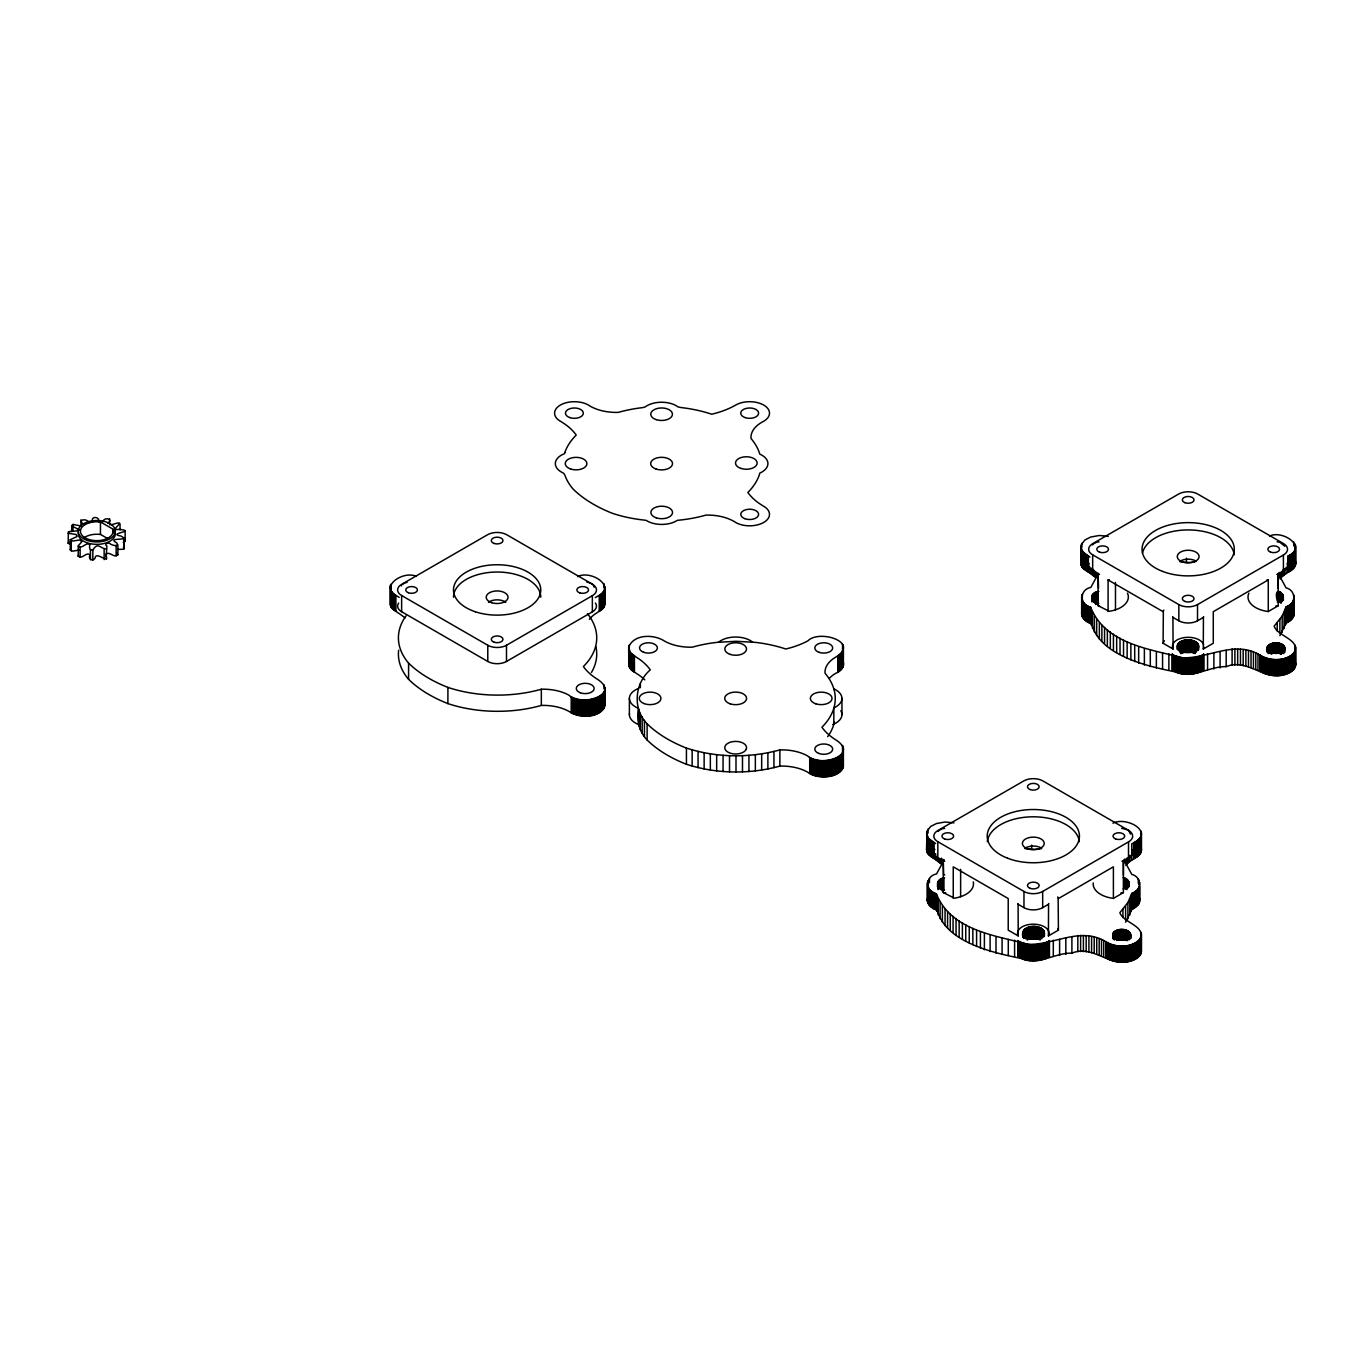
<?xml version="1.0" encoding="UTF-8"?>
<svg xmlns="http://www.w3.org/2000/svg" width="1364" height="1364" viewBox="0 0 1364 1364"><rect width="100%" height="100%" fill="white"/><g stroke="black" fill="none" stroke-linecap="round" stroke-linejoin="round"><path stroke-width="1.5" d="M973.265 881.911A25.694 14.833 0 0 1 954.442 898.177L943.257 892.567L943.257 861.042L937.818 857.905A13.674 7.894 0 0 1 934.851 849.312M953.248 898.347L953.248 866.822L1008.218 898.552L1008.218 930.129L1018.226 935.909L1018.09 904.076A15.771 9.105 0 0 1 1017.851 903.497M960.631 896.694L960.631 869.38M1057.663 896.949A25.694 14.833 0 0 1 1058.14 897.87L1058.43 930.129L1048.422 935.909L1048.558 904.076A15.771 9.105 0 0 0 1048.797 903.497M1127.465 593.135A25.694 14.833 0 0 1 1109.29 611.311L1098.105 605.701L1098.105 574.176L1092.666 571.039A13.674 7.894 0 0 1 1089.137 563.417M1108.097 611.481L1108.097 579.939L1109.29 579.785M1093.229 882.934A25.694 14.833 0 0 0 1112.223 898.228L1113.399 898.399L1113.399 866.822L1058.43 898.552M1115.479 609.827L1115.479 582.513M1113.399 898.399L1123.39 892.619L1123.39 861.042L1128.54 858.075A14.083 8.133 0 0 0 1131.591 849.209M1172.699 616.613A15.771 9.105 0 0 0 1172.938 617.193L1173.074 649.025L1163.083 643.262L1163.356 611.004A25.694 14.833 0 0 1 1163.85 610.066M1248.895 593.187A25.694 14.833 0 0 0 1267.071 611.362L1268.264 611.515L1268.264 579.939L1213.278 611.686L1213.278 643.262L1203.287 649.025L1203.423 617.193A15.771 9.105 0 0 0 1203.662 616.613M1268.264 611.515L1278.256 605.752L1278.256 574.176L1283.405 571.209A14.083 8.133 0 0 0 1287.036 563.349M89.257 522.617C86.409 517.757 76.878 519.769 83.716 524.475M589.436 619.307A36.879 21.295 0 0 1 597.193 612.658L603.536 607.832L604.866 601.95M398.629 650.253A99.163 57.254 0 0 0 408.586 679.323A131.046 75.651 0 0 0 447.904 703.602A99.163 57.254 0 0 0 541.337 705.427A36.879 21.295 0 0 1 569.282 711.565C579.529 718.811 603.468 718.709 604.866 703.159M628.668 647.184L630.134 652.316L636.101 657.039A71.866 41.483 0 0 1 650.27 669.86C634.584 683.313 632.367 708.803 647.116 723.807A131.046 75.651 0 0 0 686.433 748.086C716.492 757.804 749.433 758.248 779.867 749.91A36.879 21.295 0 0 1 807.812 756.048C818.519 767.727 860.036 755.673 836.081 740.038A71.866 41.483 0 0 1 821.929 727.217A99.163 57.254 0 0 0 833.336 709.757L834.393 706.058A99.163 57.254 0 0 0 834.427 691.122L833.37 687.422A99.163 57.254 0 0 0 825.067 673.27A36.879 21.295 0 0 1 835.723 657.141C860.377 641.984 819.048 629.247 807.982 640.807A71.866 41.483 0 0 1 785.749 648.991A99.163 57.254 0 0 0 755.537 642.393L736.185 641.285L716.85 642.376A99.163 57.254 0 0 0 692.315 647.167A36.879 21.295 0 0 1 664.387 641.012C653.97 634.175 633.783 633.834 628.668 647.184L628.787 665.632L631.276 669.86L636.101 673.219A71.866 41.483 0 0 1 644.848 679.852M941.501 858.109L941.501 864.196L927.605 853.318L926.565 849.636L926.94 831.205L930.657 826.482L936.471 823.532L945.099 822.015L953.982 822.867M926.565 849.636L926.94 847.402M944.246 859.814L936.539 873.932C925.082 876.012 924.86 891.579 936.369 893.778C951.066 930.521 995.106 935.499 1028.354 944.314C1053.52 945.116 1078.975 927.281 1103.698 940.478C1113.996 947.622 1129.938 948.747 1139.469 939.711C1147.38 926.173 1123.663 923.343 1119.861 912.721L1127.909 902.508L1131.779 893.386C1142.026 890.931 1142.026 876.864 1131.779 874.392L1123.902 859.917M1095.786 571.601L1095.786 577.671L1081.891 566.793L1080.851 563.11L1081.226 544.696L1084.943 539.956L1090.757 537.007L1099.384 535.489L1108.267 536.342M1080.851 563.11L1081.021 561.627M1098.532 573.289L1090.825 587.424C1079.367 589.487 1079.146 605.07 1090.654 607.253C1105.351 643.996 1149.392 648.974 1182.622 657.789C1207.805 658.59 1233.261 640.756 1257.983 653.953C1268.281 661.097 1284.223 662.222 1293.754 653.186C1301.665 639.665 1277.949 636.817 1274.147 626.195L1282.194 615.982L1286.064 606.878C1296.312 604.405 1296.312 590.339 1286.064 587.867L1278.187 573.392M1130.603 934.647C1128.659 941.825 1114.183 941.774 1112.785 934.306C1115.752 926.241 1133.74 928.253 1130.603 938.705M1125.897 865.509C1129.75 858.672 1144.498 856.882 1140.85 846.669M936.369 893.778C930.742 938.926 988.303 951.748 1021.09 958.432C1038.192 966.155 1054.696 952.669 1071.899 953.146C1090.365 945.508 1105.3 962.319 1122.981 962.268C1130.637 962.319 1144.072 957.75 1140.85 947.878M1280.182 572.914L1280.182 578.984C1284.036 572.147 1298.784 570.357 1295.118 560.144M1090.654 607.253C1085.028 652.401 1142.589 665.223 1175.376 671.906C1192.477 679.63 1208.981 666.144 1226.185 666.638C1244.65 658.983 1259.586 675.794 1277.267 675.743C1284.922 675.794 1298.358 671.224 1295.118 661.352M81.073 525.993L72.974 524.424L71.712 525.617L72.463 526.402L77.901 529.027L76.93 530.92L69.752 531.448L68.2 533.256L76.179 534.5L77.083 536.546L70.246 539.684L70.246 549.811L72.786 551.175L79.01 550.084M70.229 544.1L68.2 543.366L68.916 541.798M416.293 576.409C403.727 570.186 378.152 586.503 397.572 596.358A71.866 41.483 0 0 1 399.192 597.381M595.301 597.654A36.879 21.295 0 0 1 597.193 596.46C617.653 586.469 590.39 569.589 577.62 576.682M405.995 615.897A99.163 57.254 0 0 0 408.586 663.126A131.046 75.651 0 0 0 447.904 687.405A99.163 57.254 0 0 0 541.337 689.229A36.879 21.295 0 0 1 569.282 695.384C579.99 707.046 621.507 694.992 597.551 679.357A71.866 41.483 0 0 1 583.4 666.536A99.163 57.254 0 0 0 587.475 613.715M829.159 678.539A36.879 21.295 0 0 1 835.723 673.322C840.923 671.48 846.226 665.052 842.065 659.75M638.608 688.428A20.733 11.969 0 0 0 637.5 707.882L638.42 708.274C636.374 719.8 638.932 731.496 647.116 740.004A131.046 75.651 0 0 0 686.433 764.283C716.492 774.002 749.433 774.445 779.867 766.108A36.879 21.295 0 0 1 807.812 772.246C817.684 780.617 847.692 778.179 842.065 760.959M1130.534 834.12L1128.403 830.045L1121.685 828.289M1125.607 922.2L1131.779 909.583L1138.787 903.94L1139.707 898.518M1279.892 635.675L1286.064 623.058C1290.617 621.251 1295.612 616.596 1293.771 611.225M105.693 554.637C110.109 565.872 95.702 550.033 95.054 558.268C92.496 562.394 87.432 558.132 90.143 554.841C85.779 551.499 82.761 559.683 78.225 556.222L78.294 545.736L81.908 541.661L79.606 539.956L72.786 541.048L70.246 539.684M78.225 556.222L78.43 555.336M834.393 722.255L833.336 725.955A99.163 57.254 0 0 1 827.675 736.696M1023.102 931.527C1023.171 941.177 1041.039 941.501 1044.432 933.556C1043.341 922.541 1019.13 924.349 1022.915 937.204M1177.388 645.002C1177.456 654.652 1195.324 654.993 1198.717 647.03C1197.848 636.494 1174.796 637.534 1177.268 649.452M1267.207 647.116C1267.275 655.095 1282.007 655.351 1284.82 648.804C1283.848 639.546 1263.541 641.302 1267.037 652.18M390.769 600.484L391.144 607.133L397.572 612.538A71.866 41.483 0 0 1 405.023 617.994M928.031 896.983C925.286 902.883 931.22 908.271 936.369 909.976M944.587 877.973C935.499 877.939 935.499 889.84 944.587 889.805M1082.317 610.458C1079.572 616.358 1085.505 621.745 1090.654 623.45M1098.872 591.464C1089.785 591.413 1089.785 603.331 1098.872 603.28M1163.083 643.262L1163.356 642.58A25.694 14.833 0 0 1 1164.43 640.739M1131.762 860.019L1131.762 843.839C1156.502 832.961 1127.176 815.996 1112.922 823.174M106.46 559.223C105.915 554.79 106.818 550.408 106.869 546.112C103.8 544.168 107.603 542.804 109.495 543.196C111.234 545.498 119.384 547.135 116.895 543.008C105.233 536.615 132.12 541.593 120.782 536.001C106.648 533.409 137.508 531.312 119.094 529.334C107.023 531.397 131.285 517.962 111.149 524.952M102.743 521.935C104.073 516.462 113.792 518.866 107.909 523.282M629.674 660.449L628.668 664.882M1048.422 935.909L1048.558 935.653A15.771 9.105 0 0 0 1033.332 924.178A15.771 9.105 0 0 0 1018.09 935.653L1018.226 935.909M1203.287 649.025L1203.423 648.77A15.771 9.105 0 0 0 1203.918 647.013M1287.94 572.317L1287.94 556.12C1307.94 546.708 1282.399 529.658 1269.594 536.086M1277.386 602.377C1292.953 599.563 1271.674 579.939 1277.386 601.285M117.935 549.385L123.732 549.249L124.448 537.791M1092.428 544.952L1093.263 544.066M938.142 831.477L938.978 830.574M70.246 549.811L71.15 549.078M718.589 642.205L719.22 641.711A20.733 11.969 0 0 1 752.11 641.711L752.621 642.12M78.225 546.112C82.675 549.539 85.625 541.576 89.871 544.628C89.359 546.094 88.882 550.988 92.837 549.914C98.123 541.747 99.657 548.328 106.46 549.095M1093.962 543.52L1096.213 542.463M939.677 830.045L941.927 828.988M105.744 554.296C109.819 550.749 113.655 558.524 117.867 554.841L117.867 544.73M401.63 595.522L487.783 645.257A13.231 7.638 0 0 0 506.487 645.257L592.351 595.693A14.083 8.133 0 0 0 592.351 584.184L506.743 534.756A13.572 7.843 0 0 0 487.528 534.756L401.63 584.355A13.674 7.894 0 0 0 401.63 595.522L401.63 611.72L487.783 661.455A13.231 7.638 0 0 0 506.487 661.455L592.351 611.873A14.083 8.133 0 0 0 595.403 603.024M1092.666 554.841L1178.837 604.593A13.231 7.638 0 0 0 1197.524 604.593L1283.405 555.012A14.083 8.133 0 0 0 1283.405 543.52L1197.78 494.075A13.572 7.843 0 0 0 1178.581 494.075L1092.666 543.673A13.674 7.894 0 0 0 1092.666 554.841L1092.666 571.039M1173.074 617.466L1178.837 620.773A13.231 7.638 0 0 0 1197.524 620.773L1203.287 617.466M937.818 841.707L1023.972 891.459A13.231 7.638 0 0 0 1042.676 891.459L1128.54 841.878A14.083 8.133 0 0 0 1128.54 830.386L1042.931 780.958A13.572 7.843 0 0 0 1023.733 780.958L937.818 830.557A13.674 7.894 0 0 0 937.818 841.707L937.818 857.905M1018.226 904.332L1023.972 907.657A13.231 7.638 0 0 0 1042.676 907.657L1048.422 904.332M125.13 531.261L125.13 541.389L123.272 542.258M1123.118 888.902C1130.637 888.288 1130.637 878.297 1123.118 877.7M1097.253 542.156L1098.941 541.866M942.984 828.681L944.655 828.391M1098.549 588.191L1098.105 573.545M1278.256 574.176L1277.812 574.261A15.771 9.105 0 0 1 1276.806 574.397M1278.256 605.752L1277.812 605.838A15.771 9.105 0 0 1 1275.783 606.059M1123.39 861.042L1122.947 861.127A15.771 9.105 0 0 1 1121.941 861.264M1123.39 892.619L1122.947 892.704A15.771 9.105 0 0 1 1120.935 892.926M100.459 521.935L97.867 521.781A16.368 9.446 0 0 0 80.442 531.005A16.368 9.446 0 0 0 97.151 540.656A16.368 9.446 0 0 0 113.127 530.596L112.871 529.096L100.459 521.935L100.459 534.398L107.551 538.49M100.459 534.398L97.867 534.262A16.368 9.446 0 0 0 83.818 537.928M1277.13 541.815L1279.381 542.156M1267.071 579.785L1268.264 579.939M1277.812 588.225L1278.256 573.579M1098.105 574.176L1098.549 574.261A15.771 9.105 0 0 0 1099.554 574.397M1098.105 605.701L1098.549 605.787A15.771 9.105 0 0 0 1099.554 605.923M943.257 861.042L943.7 861.127A15.771 9.105 0 0 0 944.706 861.264M943.257 892.567L943.7 892.653A15.771 9.105 0 0 0 945.729 892.891M1279.909 542.309L1284.82 546.248M638.608 724.54L637.5 724.079A20.733 11.969 0 0 1 629.435 713.798M1080.851 546.93L1082.897 551.994L1089.938 557.058M926.565 833.438L928.611 838.502L935.653 843.566M1108.097 579.939L1163.083 611.686M123.391 547.254L124.448 547.919M98.634 521.781C100.135 516.155 90.092 515.967 92.718 521.679M116.605 552.795L117.867 554.841M1173.074 649.025L1172.938 648.77A15.771 9.105 0 0 1 1184.6 637.551A15.771 9.105 0 0 1 1203.662 644.643M1058.43 930.129L1058.14 929.447A25.694 14.833 0 0 0 1057.663 928.526M124.687 540.008L125.13 541.389M1295.766 546.18L1295.766 563.861M1295.766 647.371L1295.766 665.069M1295.425 544.696L1295.425 565.344M1295.425 645.888L1295.425 666.553M1295.118 543.963L1295.118 566.077M1295.118 645.155L1295.118 667.286M1294.743 550.596L1294.743 566.793M1294.743 651.804L1294.743 668.002M1294.283 551.312L1294.283 567.492M1294.283 652.504L1294.283 668.701M1293.993 595.812L1293.993 615.13M1293.754 541.866L1293.754 545.907M1293.754 551.994L1293.754 568.174M1293.771 595.028L1293.771 615.897M1293.754 653.186L1293.754 669.383M1293.464 600.467L1293.464 616.664M1293.14 552.642L1293.14 568.839M1293.14 653.85L1293.14 670.048M1293.072 601.217L1293.072 617.415M1292.595 601.95L1292.595 618.148M1292.458 553.29L1292.458 569.47M1292.458 654.481L1292.458 670.679M1292.032 602.666L1292.032 618.864M1291.708 553.886L1291.708 570.084M1291.708 655.095L1291.708 671.293M1291.401 603.365L1291.401 619.546M1290.873 554.466L1290.873 570.663M1290.873 655.675L1290.873 671.872M1290.668 604.03L1290.685 620.211M1289.986 555.012L1289.986 571.209M1289.884 604.661L1289.884 620.859M1289.986 656.22L1289.986 672.418M1289.048 555.523L1289.048 571.721M1289.031 605.258L1289.031 621.455M1289.048 656.732L1289.048 672.929M1288.042 556.001L1288.042 572.198M1288.093 605.838L1288.093 622.035M1288.042 657.209L1288.042 673.407M1287.104 606.366L1287.104 622.564M1286.985 657.653L1286.985 673.833M1286.047 567.424L1286.047 573.511M1286.064 606.878L1286.064 623.058M1285.877 658.045L1285.877 674.242M1285.553 608.753L1285.553 624.934M1284.717 647.116L1284.888 652.18M1284.735 658.403L1284.735 674.583M1284.411 646.468L1284.581 650.85M1284.325 568.703L1284.325 574.773M1284.087 612.402L1284.087 628.582M1284.206 646.161L1284.206 652.231M1283.967 645.854L1283.967 651.924M1283.695 645.547L1283.695 653.646M1283.558 658.71L1283.558 674.89M1283.405 555.012L1283.405 571.209M1283.217 595.557L1283.405 600.416M1283.388 645.257L1283.388 653.356M1283.064 595.164L1283.064 599.205M1283.047 644.984L1283.047 653.083M1282.757 570.033L1282.757 576.12M1282.859 594.772L1282.859 598.813M1282.671 644.729L1282.671 652.827M1282.603 594.38L1282.603 600.45M1282.348 658.965L1282.348 675.163M1282.313 594.005L1282.313 600.092M1282.194 615.982L1282.194 632.18M1282.279 644.49L1282.279 652.572M1281.972 593.647L1281.972 601.746M1281.853 644.251L1281.853 652.35M1281.597 593.306L1281.597 601.405M1281.376 571.448L1281.376 577.518M1281.393 644.047L1281.393 654.157M1281.188 592.965L1281.188 603.093M1280.932 643.842L1280.932 653.97M1281.103 659.187L1281.103 675.385M1280.745 592.658L1280.745 602.769M1280.438 643.672L1280.438 653.782M1280.25 592.351L1280.25 602.479M1279.892 619.478L1279.892 633.646M1279.909 643.501L1279.909 653.629M1279.841 659.358L1279.841 675.555M1279.739 592.078L1279.739 602.206M1279.381 643.365L1279.381 653.492M1279.193 572.386L1279.193 576.443M1279.193 591.823L1279.193 601.933M1278.835 643.245L1278.835 653.373M1278.614 591.584L1278.614 601.694M1278.562 659.477L1278.562 675.674M1278.273 643.143L1278.273 653.271M1278.017 591.362L1278.017 601.49M1277.71 643.075L1277.71 653.186M1277.267 659.545L1277.267 675.743M1277.216 622.888L1277.216 630.986M1277.13 643.024L1277.13 653.134M1276.551 642.99L1276.551 653.1M1275.971 642.973L1275.971 653.1M1275.971 659.579L1275.971 675.777M1275.391 642.99L1275.391 653.1M1274.811 643.024L1274.811 653.134M1274.675 659.545L1274.675 675.743M1274.232 643.075L1274.232 653.186M1273.652 643.143L1273.652 653.271M1273.379 659.477L1273.379 675.674M1273.106 643.245L1273.106 653.373M1272.561 643.365L1272.561 653.492M1272.015 643.501L1272.015 653.629M1272.101 659.358L1272.101 675.555M1271.504 643.672L1271.504 653.782M1271.009 643.842L1271.009 653.97M1270.839 659.187L1270.839 675.385M1270.532 644.047L1270.532 652.128M1270.089 644.251L1270.089 652.35M1269.662 644.49L1269.662 652.572M1269.594 658.965L1269.594 675.163M1269.253 644.729L1269.253 652.827M1268.895 644.984L1268.895 653.083M1268.554 645.257L1268.554 653.356M1268.247 645.547L1268.247 653.646M1268.384 658.71L1268.384 674.89M1267.957 645.854L1267.957 651.924M1267.719 646.161L1267.719 652.231M1267.514 646.468L1267.344 650.85M1267.19 658.403L1267.19 674.583M1266.048 658.045L1266.048 674.242M1264.957 657.653L1264.957 673.833M1263.899 657.209L1263.899 673.407M1262.894 656.732L1262.894 672.929M1261.939 656.22L1261.939 672.418M1261.052 655.675L1261.052 671.872M1260.234 655.095L1260.234 671.293M1260.029 655.044L1260.029 671.241M1257.983 653.953L1257.983 670.133M1255.784 652.947L1255.784 669.144M1253.448 652.043L1253.448 668.241M1251.027 651.259L1251.027 667.439M1248.486 650.56L1248.486 666.757M1245.878 649.98L1245.878 666.178M1243.184 649.52L1243.184 665.717M1240.456 649.196L1240.456 665.376M1237.677 648.974L1237.677 665.155M1234.897 648.872L1234.897 665.069M1232.101 648.889L1232.101 665.086M1226.185 650.44L1226.185 666.638M1220.098 651.753L1220.098 667.951M1213.892 652.845L1213.892 669.025M1207.566 653.68L1207.566 669.877M1203.679 654.055L1203.679 670.253M1203.594 654.123L1203.594 670.304M1202.656 654.686L1202.656 670.883M1201.667 655.232L1201.667 671.412M1200.627 655.726L1200.627 671.906M1199.519 656.169L1199.519 672.367M1198.598 645.002L1198.717 649.452M1198.24 644.217L1198.24 650.287M1198.359 656.596L1198.359 672.776M1197.984 643.825L1197.984 649.912M1197.694 643.467L1197.694 649.537M1197.524 604.593L1197.524 620.773M1197.37 643.092L1197.37 649.179M1197.166 656.954L1197.166 673.151M1196.995 642.751L1196.995 650.85M1196.586 642.427L1196.586 650.509M1196.126 642.103L1196.126 652.231M1195.938 657.278L1195.938 673.475M1195.648 641.813L1195.648 651.924M1195.137 641.523L1195.137 653.663M1194.574 641.268L1194.574 653.407M1194.659 657.567L1194.659 673.748M1194.012 641.029L1194.012 653.168M1193.398 640.807L1193.398 652.964M1193.364 657.789L1193.364 673.987M1192.784 640.62L1192.784 652.759M1192.136 640.449L1192.136 652.589M1192.051 657.959L1192.051 674.157M1191.471 640.313L1191.471 652.452M1190.789 640.193L1190.789 652.333M1190.704 658.096L1190.704 674.293M1190.107 640.091L1190.107 652.248M1189.408 640.023L1189.408 652.18M1189.357 658.164L1189.357 674.362M1188.709 639.989L1188.709 652.128M1187.993 639.972L1187.993 652.128M1187.993 658.198L1187.993 674.396M1187.294 639.989L1187.294 652.128M1186.578 640.023L1186.578 652.18M1186.646 658.164L1186.646 674.362M1186.492 558.234L1186.492 562.445M1185.879 640.091L1185.879 652.248M1185.197 640.193L1185.197 652.333M1185.282 658.096L1185.282 674.293M1184.515 640.313L1184.515 652.452M1183.85 640.449L1183.85 652.589M1183.952 657.959L1183.952 674.157M1183.219 640.62L1183.219 652.759M1182.622 657.789L1182.622 673.987M1182.588 640.807L1182.588 652.964M1181.991 641.029L1181.991 653.168M1181.412 641.268L1181.412 653.407M1181.326 657.567L1181.326 673.748M1180.866 641.523L1180.866 653.663M1180.354 641.813L1180.354 651.924M1180.065 657.278L1180.065 673.475M1179.86 642.103L1179.86 652.231M1179.417 642.427L1179.417 650.509M1179.007 642.751L1179.007 650.85M1178.837 604.593L1178.837 620.773M1178.632 643.092L1178.632 649.179M1178.82 656.954L1178.82 673.151M1178.291 643.467L1178.291 649.537M1178.002 643.825L1178.002 649.912M1177.746 644.217L1177.541 648.65M1177.626 656.596L1177.626 672.776M1176.467 656.169L1176.467 672.367M1175.376 655.726L1175.376 671.906M1174.319 655.232L1174.319 671.412M1173.33 654.686L1173.33 670.883M1172.409 654.123L1172.409 670.304M1172.222 653.987L1172.222 670.167M1168.88 653.663L1168.88 669.86M1162.571 652.81L1162.571 669.008M1156.365 651.719L1156.365 667.917M1150.295 650.389L1150.295 666.587M1144.379 648.838L1144.379 665.035M1141.48 832.688L1141.48 850.386M1141.48 933.897L1141.48 951.595M1141.139 831.205L1141.139 851.869M1141.139 932.413L1141.139 953.078M1140.85 836.405L1140.85 852.602M1140.85 937.614L1140.85 953.811M1140.457 837.121L1140.457 853.318M1140.457 938.33L1140.457 954.527M1140.014 837.82L1140.014 854.017M1140.014 939.029L1140.014 955.226M1139.707 882.338L1139.707 901.655M1139.469 838.502L1139.469 854.699M1139.486 886.225L1139.486 902.422M1139.469 939.711L1139.469 955.908M1139.179 886.992L1139.179 903.19M1138.855 839.167L1138.855 855.364M1138.855 940.376L1138.855 956.573M1138.667 647.082L1138.667 663.262M1138.787 880.036L1138.787 884.094M1138.787 887.742L1138.787 903.94M1138.309 879.303L1138.309 883.361M1138.309 888.476L1138.309 904.673M1138.173 839.798L1138.173 855.995M1138.173 941.007L1138.173 957.204M1137.746 889.192L1137.746 905.389M1137.423 840.412L1137.423 856.609M1137.423 941.62L1137.423 957.818M1137.116 889.874L1137.116 906.071M1136.587 840.991L1136.587 857.189M1136.587 942.2L1136.587 958.398M1136.4 890.539L1136.4 906.736M1135.701 841.537L1135.701 857.734M1135.598 891.186L1135.598 907.367M1135.701 942.746L1135.701 958.943M1134.712 645.462L1134.712 661.659M1134.763 842.048L1134.763 858.246M1134.746 891.783L1134.746 907.981M1134.763 943.257L1134.763 959.455M1133.757 842.526L1133.757 858.723M1133.808 892.363L1133.808 908.543M1133.757 943.735L1133.757 959.932M1133.672 842.645L1133.672 858.843M1132.819 892.891L1132.819 909.089M1132.7 944.161L1132.7 960.358M1131.779 893.386L1131.779 909.583M1131.609 944.57L1131.609 960.75M1131.268 895.261L1131.268 911.459M1130.875 643.774L1130.875 659.954M1130.432 933.641L1130.586 938.364M1130.449 944.911L1130.449 961.109M1130.04 855.228L1130.04 861.298M1130.142 932.993L1130.313 937.358M1129.801 898.91L1129.801 915.108M1129.938 932.669L1129.938 938.756M1129.682 932.362L1129.682 938.449M1129.409 932.072L1129.409 938.142M1129.273 945.235L1129.273 961.415M1128.932 882.082L1129.051 886.532M1129.102 931.783L1129.102 939.881M1128.778 881.673L1128.778 885.73M1128.761 931.51L1128.761 939.608M1128.54 841.878L1128.471 862.628M1128.574 881.28L1128.574 887.367M1128.403 931.254L1128.403 939.353M1128.318 880.905L1128.318 886.975M1128.062 945.491L1128.062 961.688M1128.028 880.53L1128.028 886.6M1127.909 902.508L1127.909 918.688M1127.994 930.998L1127.994 939.097M1127.687 880.172L1127.687 888.271M1127.568 930.777L1127.568 938.875M1127.312 879.831L1127.312 887.93M1127.141 641.984L1127.141 658.181M1127.09 857.973L1127.09 864.043M1126.903 879.49L1126.903 889.618M1127.124 930.555L1127.124 940.683M1126.647 930.367L1126.647 940.478M1126.817 945.712L1126.817 961.893M1126.459 879.183L1126.459 889.294M1126.153 930.18L1126.153 940.308M1125.897 859.422L1125.897 863.48M1125.982 878.876L1125.982 889.004M1125.607 906.003L1125.607 920.171M1125.624 930.026L1125.624 940.154M1125.556 945.883L1125.556 962.063M1125.453 878.604L1125.453 888.714M1125.095 929.89L1125.095 940.001M1124.908 858.911L1124.908 862.969M1124.908 878.348L1124.908 888.458M1124.55 929.771L1124.55 939.881M1124.328 878.109L1124.328 888.22M1124.277 946.002L1124.277 962.2M1123.987 929.668L1123.987 939.796M1123.527 640.125L1123.527 656.323M1123.731 877.887L1123.731 888.015M1123.39 860.445L1123.39 875.176M1123.425 929.6L1123.425 939.711M1122.93 909.413L1122.93 917.512M1122.981 946.07L1122.981 962.268M1122.845 929.532L1122.845 939.66M1122.265 929.515L1122.265 939.626M1121.685 929.498L1121.685 939.608M1121.685 946.105L1121.685 962.285M1121.106 929.515L1121.106 939.626M1120.526 929.532L1120.526 939.66M1120.39 946.07L1120.39 962.268M1120.032 638.199L1120.032 654.396M1119.946 929.6L1119.946 939.711M1119.384 929.668L1119.384 939.796M1119.094 946.002L1119.094 962.2M1118.821 929.771L1118.821 939.881M1118.275 929.89L1118.275 940.001M1117.815 945.883L1117.815 962.063M1117.73 930.026L1117.73 940.154M1117.218 930.18L1117.218 940.308M1116.724 930.367L1116.724 940.478M1116.673 636.204L1116.673 652.384M1116.553 945.712L1116.553 961.893M1116.246 930.555L1116.246 938.654M1115.803 930.777L1115.803 938.875M1115.377 930.998L1115.377 939.097M1115.309 945.491L1115.309 961.688M1114.968 931.254L1114.968 939.353M1114.61 931.51L1114.61 939.608M1114.269 931.783L1114.269 939.881M1113.962 932.072L1113.962 938.142M1114.098 945.235L1114.098 961.415M1113.689 932.362L1113.689 938.449M1113.433 634.124L1113.433 650.321M1113.433 932.669L1113.433 938.756M1113.229 932.993L1113.058 937.358M1112.939 933.641L1112.768 938.705M1112.922 944.911L1112.922 961.109M1111.762 944.57L1111.762 960.75M1110.671 944.161L1110.671 960.358M1110.33 631.975L1110.33 648.173M1109.614 943.735L1109.614 959.932M1108.608 943.257L1108.608 959.455M1107.653 942.746L1107.653 958.943M1107.363 629.776L1107.363 645.973M1106.767 942.2L1106.767 958.398M1105.948 941.62L1105.948 957.818M1105.744 941.569L1105.744 957.75M1104.55 627.508L1104.55 643.706M1103.698 940.478L1103.698 956.658M1101.873 625.172L1101.873 641.37M1101.498 939.472L1101.498 955.67M1099.35 622.802L1099.35 638.983M1099.179 938.568L1099.179 954.766M1098.208 591.601L1098.208 603.741M1097.56 591.771L1097.56 603.911M1097.082 572.761L1097.082 576.819M1096.946 591.959L1096.946 604.116M1096.673 619.375L1096.673 635.573M1096.741 937.767L1096.741 953.965M1096.332 592.181L1096.332 604.32M1095.769 592.419L1095.769 604.559M1095.224 592.675L1095.224 602.803M1094.695 592.948L1094.695 603.076M1094.422 570.442L1094.422 576.512M1094.388 615.88L1094.388 632.061M1094.218 593.255L1094.218 601.354M1094.201 937.085L1094.201 953.283M1093.775 593.562L1093.775 601.66M1093.348 593.903L1093.348 602.001M1092.99 569.334L1092.99 575.403M1092.973 594.244L1092.973 600.313M1092.649 594.602L1092.649 600.689M1092.359 594.977L1092.359 601.047M1092.513 612.283L1092.513 628.48M1092.104 595.369L1092.104 601.439M1091.899 595.761L1091.899 601.831M1091.507 568.242L1091.507 574.312M1091.592 936.505L1091.592 952.703M1091.047 608.634L1091.047 624.831M1089.938 567.168L1089.938 573.238M1089.717 606.878L1089.717 623.058M1088.915 936.045L1088.915 952.243M1088.677 606.366L1088.677 622.564M1088.336 556.018L1088.336 572.215M1087.602 555.523L1087.602 571.721M1087.688 605.838L1087.688 622.035M1086.648 555.012L1086.648 571.209M1086.75 605.258L1086.75 621.455M1086.17 935.704L1086.17 951.901M1085.761 554.466L1085.761 570.663M1085.897 604.661L1085.897 620.859M1084.943 553.886L1084.943 570.084M1085.113 604.03L1085.113 620.211M1084.397 603.365L1084.397 619.546M1084.192 553.29L1084.192 569.47M1083.749 602.666L1083.749 618.864M1083.493 552.642L1083.493 568.839M1083.187 601.95L1083.187 618.148M1083.408 935.482L1083.408 951.68M1082.897 551.994L1082.897 568.174M1082.709 601.217L1082.709 617.415M1082.351 551.312L1082.351 567.492M1082.317 594.278L1082.317 616.664M1082.01 595.028L1082.01 615.897M1081.891 543.247L1081.891 547.288M1081.891 550.596L1081.891 566.793M1081.788 595.812L1081.788 615.13M1081.516 549.88L1081.516 566.077M1081.652 596.597L1081.652 614.346M1081.226 549.163L1081.226 565.344M1080.885 546.18L1081.021 564.611M1080.612 935.397L1080.612 951.578M1077.816 935.414L1077.816 951.612M1071.899 936.966L1071.899 953.146M1065.83 938.279L1065.83 954.476M1059.606 939.353L1059.606 955.55M1053.298 940.205L1053.298 956.403M1049.393 940.58L1049.393 956.761M1049.308 940.631L1049.308 956.829M1048.37 941.211L1048.37 957.409M1047.381 941.74L1047.381 957.937M1046.341 942.234L1046.341 958.432M1045.233 942.694L1045.233 958.892M1044.33 931.527L1044.432 935.977M1043.954 930.742L1043.954 936.812M1044.091 943.104L1044.091 959.301M1043.699 930.35L1043.699 936.42M1043.409 929.975L1043.409 936.062M1043.085 929.617L1043.085 935.687M1042.88 943.479L1042.88 959.676M1042.676 891.459L1042.676 907.657M1042.71 929.276L1042.71 937.375M1042.301 928.935L1042.301 937.034M1041.84 928.628L1041.84 938.739M1041.653 943.803L1041.653 960M1041.363 928.321L1041.363 938.449M1040.851 928.049L1040.851 938.176M1040.306 927.793L1040.306 939.932M1040.374 944.076L1040.374 960.273M1039.726 927.554L1039.726 939.694M1039.129 927.332L1039.129 939.472M1039.078 944.314L1039.078 960.495M1038.498 927.145L1038.498 939.284M1037.851 926.974L1037.851 939.114M1037.765 944.485L1037.765 960.682M1037.186 926.838L1037.186 938.978M1036.521 926.719L1036.521 938.858M1036.418 944.621L1036.418 960.802M1035.822 926.616L1035.822 938.756M1035.123 926.548L1035.123 938.705M1035.071 944.689L1035.071 960.887M1034.424 926.514L1034.424 938.654M1033.707 926.497L1033.707 938.637M1033.707 944.723L1033.707 960.904M1033.008 926.514L1033.008 938.654M1032.309 926.548L1032.309 938.705M1032.36 944.689L1032.36 960.887M1031.644 845.117L1031.644 849.312M1031.61 926.616L1031.61 938.756M1030.911 926.719L1030.911 938.858M1031.014 944.621L1031.014 960.802M1030.229 926.838L1030.229 938.978M1029.581 926.974L1029.581 939.114M1029.667 944.485L1029.667 960.682M1028.933 927.145L1028.933 939.284M1028.303 927.332L1028.303 939.472M1028.354 944.314L1028.354 960.495M1027.706 927.554L1027.706 939.694M1027.126 927.793L1027.126 939.932M1027.041 944.076L1027.041 960.273M1026.581 928.049L1026.581 938.176M1026.069 928.321L1026.069 938.449M1025.779 943.803L1025.779 960M1025.575 928.628L1025.575 938.739M1025.131 928.935L1025.131 937.034M1024.722 929.276L1024.722 937.375M1024.347 929.617L1024.347 937.716M1024.534 943.479L1024.534 959.676M1023.972 891.459L1023.972 907.657M1024.006 929.975L1024.006 938.074M1023.716 930.35L1023.716 938.449M1023.273 931.135L1023.273 937.204M1023.341 943.104L1023.341 959.301M1022.199 942.694L1022.199 958.892M1021.09 942.234L1021.09 958.432M1020.033 941.74L1020.033 957.937M1019.044 941.211L1019.044 957.409M1018.124 940.631L1018.124 956.829M1017.936 940.512L1017.936 956.693M1014.594 940.188L1014.594 956.386M1008.286 939.336L1008.286 955.516M1002.08 938.244L1002.08 954.425M996.01 936.915L996.01 953.112M990.094 935.363L990.094 951.561M984.382 933.59L984.382 949.787M980.426 931.987L980.426 948.185M976.59 930.282L976.59 946.48M972.856 928.509L972.856 944.706M969.241 926.65L969.241 942.848M965.746 924.724L965.746 940.921M962.387 922.712L962.387 938.909M959.148 920.649L959.148 936.829M956.045 918.501L956.045 934.698M953.078 916.301L953.078 932.482M950.265 914.033L950.265 930.214M947.588 911.698L947.588 927.895M945.064 909.311L945.064 925.508M943.922 878.126L943.922 890.266M943.257 860.411L943.7 875.057A15.771 9.105 0 0 1 944.706 874.921M943.274 878.297L943.274 890.436M942.797 859.286L942.797 863.344M942.66 878.484L942.66 890.624M942.388 905.901L942.388 922.098M942.064 878.706L942.064 890.845M941.484 878.945L941.484 889.055M940.938 879.2L940.938 889.311M940.41 879.473L940.41 889.601M940.137 858.996L940.137 863.037M939.932 879.78L939.932 887.879M940.103 902.388L940.103 918.586M939.489 880.087L939.489 888.186M939.08 880.428L939.08 888.527M938.705 857.871L938.705 861.929M938.705 880.769L938.705 888.868M938.364 881.127L938.364 889.226M938.227 898.808L938.227 915.005M938.074 881.502L938.074 889.601M937.818 881.894L937.818 887.964M937.614 882.269L937.46 886.719M937.221 856.78L937.221 860.82M936.761 895.159L936.761 911.357M935.653 853.693L935.653 859.763M935.448 893.386L935.448 909.583M934.391 892.891L934.391 909.089M934.05 842.543L934.05 858.74M933.402 892.363L933.402 908.56M933.317 842.048L933.317 858.246M932.362 841.537L932.362 857.734M932.482 891.783L932.482 907.981M931.476 840.991L931.476 857.189M931.612 891.186L931.612 907.367M930.657 840.412L930.657 856.609M930.828 890.539L930.828 906.736M930.112 889.874L930.112 906.071M929.907 839.798L929.907 855.995M929.464 878.604L929.464 882.644M929.464 889.192L929.464 905.389M929.225 839.167L929.225 855.364M928.901 888.476L928.901 904.673M928.611 838.502L928.611 854.699M928.424 887.742L928.424 903.94M928.066 829.056L928.066 833.114M928.066 837.82L928.066 854.017M928.031 880.786L928.031 903.19M927.725 881.553L927.725 902.422M927.605 837.121L927.605 853.318M927.503 882.338L927.503 901.655M927.23 836.405L927.23 852.602M927.367 883.105L927.367 900.871M926.94 835.672L926.94 851.869M926.736 831.955L926.736 851.136M843.395 646.434L843.395 665.632M843.395 747.643L843.395 766.824M843.191 645.701L843.191 666.365M843.191 746.909L843.191 767.574M842.901 644.967L842.901 667.098M842.901 746.176L842.901 768.29M842.526 644.251L842.526 667.814M842.526 745.46L842.526 769.006M842.065 652.316L842.065 668.513M841.946 698.385L841.946 714.583M842.065 753.525L842.065 769.722M841.52 652.998L841.52 669.195M841.52 754.207L841.52 770.404M840.923 653.663L840.923 669.86M840.923 754.872L840.923 771.052M840.224 654.294L840.224 670.491M840.224 755.503L840.224 771.7M839.474 654.908L839.474 671.105M839.474 756.116L839.474 772.297M838.655 655.487L838.655 671.685M838.655 756.696L838.655 772.877M837.769 656.033L837.769 672.23M837.769 757.242L837.769 773.422M836.814 757.753L836.814 773.934M835.808 758.231L835.808 774.411M834.751 758.657L834.751 774.854M833.83 724.079L833.83 707.882A20.733 11.969 0 0 0 833.83 688.888M833.66 759.049L833.66 775.246M832.517 759.407L832.517 775.605M831.324 759.714L831.324 775.911M830.113 759.987L830.113 776.167M828.869 760.191L828.869 776.389M827.607 760.362L827.607 776.559M826.328 760.498L826.328 776.679M825.032 760.566L825.032 776.764M823.737 760.583L823.737 776.781M822.441 760.566L822.441 776.764M821.145 760.498L821.145 776.679M819.866 760.362L819.866 776.559M818.605 760.191L818.605 776.389M817.36 759.987L817.36 776.167M816.149 759.714L816.149 775.911M814.973 759.407L814.973 775.605M813.831 759.049L813.831 775.246M812.722 758.657L812.722 774.854M811.665 758.231L811.665 774.411M810.659 757.753L810.659 773.934M809.722 757.242L809.722 773.422M779.867 749.91L779.867 766.108M773.951 751.445L773.951 767.642M767.881 752.775L767.881 768.955M761.675 753.849L761.675 770.046M755.349 754.701L755.349 770.899M748.938 755.298L748.938 771.495M742.493 755.673L742.493 771.854M735.997 755.792L735.997 771.973M729.518 755.656L729.518 771.854M723.056 755.298L723.056 771.478M716.663 754.684L716.663 770.865M710.337 753.815L710.337 770.012M704.131 752.723L704.131 768.921M698.061 751.411L698.061 767.608M692.145 749.859L692.145 766.057M686.433 748.086L686.433 764.283M647.116 723.807L647.116 740.004M644.439 720.397L644.439 736.594M642.171 716.884L642.171 733.082M640.347 683.671L640.347 687.712M640.296 713.304L640.296 729.501M638.829 709.655L638.829 725.853M634.431 656.033L634.431 672.23M633.544 655.487L633.544 671.685M632.708 654.908L632.708 671.105M631.958 654.294L631.958 670.491M631.276 653.663L631.276 669.86M630.662 652.998L630.662 669.195M630.134 652.316L630.134 668.513M629.674 651.617L629.674 667.814M629.384 698.385L629.384 714.583M629.298 644.967L629.298 667.098M628.992 645.701L628.992 666.365M605.002 586.503L605.002 604.201M605.002 687.712L605.002 705.41M604.866 588.754L604.661 605.684M604.866 689.962L604.661 706.893M604.371 590.22L604.371 606.417M604.371 691.429L604.371 707.609M603.996 583.57L603.996 587.628M603.996 590.936L603.996 607.133M603.996 684.779L603.996 688.837M603.996 692.145L603.996 708.342M603.536 591.635L603.536 607.832M603.536 692.844L603.536 709.041M602.99 592.317L602.99 608.514M602.99 693.526L602.99 709.723M602.394 592.982L602.394 609.179M602.394 694.191L602.394 710.371M601.694 593.613L601.694 609.81M601.694 694.822L601.694 711.019M600.944 594.227L600.944 610.424M600.944 695.435L600.944 711.616M600.126 594.806L600.126 611.004M600.126 696.015L600.126 712.196M599.239 595.352L599.239 611.549M599.239 696.561L599.239 712.758M598.284 697.072L598.284 713.27M597.279 697.55L597.279 713.73M596.221 697.976L596.221 714.173M595.13 698.385L595.13 714.566M593.988 698.726L593.988 714.924M592.794 699.033L592.794 715.23M592.351 595.693L592.351 611.873M591.584 699.306L591.584 715.503M590.339 699.527L590.339 715.708M589.077 699.698L589.077 715.878M587.799 699.817L587.799 715.998M586.503 699.885L586.503 716.083M585.207 699.92L585.207 716.1M583.911 699.885L583.911 716.083M582.616 699.817L582.616 715.998M581.337 699.698L581.337 715.878M580.075 699.527L580.075 715.708M578.83 699.306L578.83 715.503M577.62 699.033L577.62 715.23M576.443 698.726L576.443 714.924M575.301 698.385L575.301 714.566M574.193 697.976L574.193 714.173M573.136 697.55L573.136 713.73M572.13 697.072L572.13 713.27M571.192 696.561L571.192 712.758M541.337 689.229L541.337 705.427M506.487 645.257L506.487 661.455M487.783 645.257L487.783 661.455M447.904 687.405L447.904 703.602M408.586 663.126L408.586 679.323M395.901 595.352L395.901 611.549M395.014 594.806L395.014 611.004M394.179 594.227L394.179 610.424M393.429 593.613L393.429 609.81M392.747 592.982L392.747 609.179M392.133 592.317L392.133 608.514M391.604 591.635L391.604 607.832M391.144 590.936L391.144 607.133M390.769 584.286L390.769 606.417M390.462 585.02L390.462 605.684M390.257 585.77L390.257 604.951M123.732 539.121L123.732 549.249M120.049 523.929L120.049 529.999M116.145 545.719L116.145 555.83M112.871 529.096L112.871 533.256M109.632 518.797L109.632 524.867M104.141 549.504L104.141 559.632M92.837 549.914L92.837 560.024M90.45 549.658L90.45 559.769M80.987 519.786L80.987 525.873M80.118 546.964L80.118 557.092M72.974 524.424L72.974 530.494M71.712 525.617L71.712 531.687M71.235 540.962L71.235 551.073M68.353 531.858L68.2 543.366M115.207 532.25A18.567 10.707 0 0 1 96.793 544.355A18.567 10.707 0 0 1 78.396 532.25M79.231 530.204A18.567 10.707 0 0 1 79.658 529.539M113.945 529.539A18.567 10.707 0 0 1 115.002 531.551M987.314 841.673A46.103 26.615 0 0 1 1033.332 816.797A46.103 26.615 0 0 1 1079.333 841.673M1025.131 848.169A10.912 6.291 0 0 1 1041.533 848.169M1041.584 848.561A25.694 14.833 0 0 1 1025.063 848.561M1142.469 553.068A46.103 26.615 0 0 1 1189.681 529.948A46.103 26.615 0 0 1 1234.198 554.807M1179.979 561.303A10.912 6.291 0 0 1 1196.381 561.303M1194.83 561.968A25.694 14.833 0 0 1 1179.928 561.695M840.838 710.729A20.733 11.969 0 0 1 832.722 724.54M595.898 646.638A99.163 57.254 0 0 1 591.43 672.503M586.946 582.206A8.917 5.149 0 0 1 593.834 585.923M594.056 586.588A8.917 5.149 0 0 1 594.141 587.253M401.306 585.923A8.917 5.149 0 0 1 401.681 585.292M402.499 584.389A8.917 5.149 0 0 1 407.052 582.377M488.483 602.291A10.912 6.291 0 0 1 505.788 602.291M453.496 597.227A43.631 25.183 0 0 1 497.127 572.028A43.631 25.183 0 0 1 540.758 597.227M401.63 611.72A13.674 7.894 0 0 1 398.663 603.11M746.279 748.921L746.193 749.33A10.912 6.291 0 0 1 733.065 753.815A10.912 6.291 0 0 1 725.017 746.33A10.912 6.291 0 0 1 737.788 741.522L739.169 741.743A10.912 6.291 0 0 1 746.483 748.512L746.279 748.921M564.815 452.541L564.543 453.649A20.733 11.969 0 0 0 563.451 473.103L564.764 474.877A99.163 57.254 0 0 0 573.068 489.028A131.046 75.651 0 0 0 612.385 513.307A99.163 57.254 0 0 0 642.615 519.906L646.127 520.349A20.733 11.969 0 0 0 677.311 520.349L681.301 519.923A99.163 57.254 0 0 0 705.819 515.132A36.879 21.295 0 0 1 733.764 521.287L733.951 521.338A19.829 11.458 0 0 0 763.243 522.719A19.829 11.458 0 0 0 762.766 505.754L762.033 505.26A71.866 41.483 0 0 1 747.881 492.438A99.163 57.254 0 0 0 759.288 474.979L759.782 473.103A20.733 11.952 -0.1 0 0 759.782 454.11L759.322 452.643A99.163 57.254 0 0 0 751.018 438.492A36.879 21.295 0 0 1 761.675 422.363L761.76 422.243A19.829 11.458 0 0 0 764.164 405.33A19.829 11.458 0 0 0 734.787 405.602L733.934 406.029A71.866 41.483 0 0 1 711.701 414.213A99.163 57.254 0 0 0 681.489 407.614L678.061 406.932A20.733 11.969 0 0 0 645.155 406.932L642.802 407.597A99.163 57.254 0 0 0 618.267 412.388A36.879 21.295 0 0 1 590.339 406.25L590.135 406.182A19.829 11.458 0 0 0 560.843 404.801A19.829 11.458 0 0 0 561.32 421.766L562.053 422.26A71.866 41.483 0 0 1 576.222 435.082A99.163 57.254 0 0 0 564.815 452.541M87.518 540.502A18.567 10.707 0 0 0 115.36 531.21A18.567 10.707 0 0 0 87.518 521.935A18.567 10.707 0 0 0 87.518 540.502M1027.263 848.664A10.912 6.291 0 0 0 1044.21 843.839A10.912 6.291 0 0 0 1028.507 837.769A10.912 6.291 0 0 0 1027.263 848.664M1007.706 858.263A46.103 26.615 0 0 0 1079.333 837.871A46.103 26.615 0 0 0 1012.923 812.262A46.103 26.615 0 0 0 1007.706 858.263M1115.616 838.945A5.848 3.376 0 0 0 1124.703 836.354A5.848 3.376 0 0 0 1116.281 833.097A5.848 3.376 0 0 0 1115.616 838.945M1030.076 888.339A5.848 3.376 0 0 0 1039.163 885.748A5.848 3.376 0 0 0 1030.741 882.491A5.848 3.376 0 0 0 1030.076 888.339M944.536 838.945A5.848 3.376 0 0 0 953.624 836.354A5.848 3.376 0 0 0 945.201 833.097A5.848 3.376 0 0 0 944.536 838.945M1030.076 789.551A5.848 3.376 0 0 0 1039.163 786.96A5.848 3.376 0 0 0 1030.741 783.72A5.848 3.376 0 0 0 1030.076 789.551M1182.128 561.78A10.912 6.291 0 0 0 1199.058 556.955A10.912 6.291 0 0 0 1183.355 550.903A10.912 6.291 0 0 0 1182.128 561.78M1162.571 571.397A46.103 26.615 0 0 0 1234.198 551.005A46.103 26.615 0 0 0 1167.789 525.379A46.103 26.615 0 0 0 1162.571 571.397M1270.464 552.079A5.848 3.376 0 0 0 1279.568 549.487A5.848 3.376 0 0 0 1271.129 546.231A5.848 3.376 0 0 0 1270.464 552.079M1184.924 601.456A5.848 3.376 0 0 0 1194.029 598.864A5.848 3.376 0 0 0 1185.589 595.625A5.848 3.376 0 0 0 1184.924 601.456M1099.384 552.079A5.848 3.376 0 0 0 1108.489 549.487A5.848 3.376 0 0 0 1100.049 546.231A5.848 3.376 0 0 0 1099.384 552.079M1184.924 502.685A5.848 3.376 0 0 0 1194.029 500.094A5.848 3.376 0 0 0 1185.589 496.837A5.848 3.376 0 0 0 1184.924 502.685M730.217 703.841A10.912 6.291 0 0 0 746.568 698.385A10.912 6.291 0 0 0 730.217 692.929A10.912 6.291 0 0 0 730.217 703.841M818.775 753.422A8.917 5.149 0 0 0 832.654 749.484A8.917 5.149 0 0 0 819.798 744.522A8.917 5.149 0 0 0 818.775 753.422M819.287 652.401A8.917 5.149 0 0 0 832.671 647.934A8.917 5.149 0 0 0 819.287 643.467A8.917 5.149 0 0 0 819.287 652.401M643.484 652.214A8.917 5.149 0 0 0 657.363 648.275A8.917 5.149 0 0 0 644.507 643.314A8.917 5.149 0 0 0 643.484 652.214M644.115 703.585A10.81 6.24 0 0 0 660.909 698.794A10.81 6.24 0 0 0 645.342 692.776A10.81 6.24 0 0 0 644.115 703.585M815.791 703.79A10.81 6.24 0 0 0 832.023 698.385A10.81 6.24 0 0 0 815.791 692.98A10.81 6.24 0 0 0 815.791 703.79M730.252 654.413A10.81 6.24 0 0 0 746.483 648.991A10.81 6.24 0 0 0 730.252 643.586A10.81 6.24 0 0 0 730.252 654.413M656.306 517.86A10.81 6.24 0 0 0 672.537 512.455A10.81 6.24 0 0 0 656.306 507.05A10.81 6.24 0 0 0 656.306 517.86M656.152 469.063A10.912 6.291 0 0 0 672.52 463.607A10.912 6.291 0 0 0 656.152 458.151A10.912 6.291 0 0 0 656.152 469.063M745.221 417.623A8.917 5.149 0 0 0 758.623 413.156A8.917 5.149 0 0 0 745.221 408.688A8.917 5.149 0 0 0 745.221 417.623M744.727 518.644A8.917 5.149 0 0 0 758.589 514.705A8.917 5.149 0 0 0 745.75 509.744A8.917 5.149 0 0 0 744.727 518.644M569.93 417.623A8.917 5.149 0 0 0 583.332 413.156A8.917 5.149 0 0 0 569.93 408.688A8.917 5.149 0 0 0 569.93 417.623M570.663 469.011A10.81 6.24 0 0 0 586.895 463.607A10.81 6.24 0 0 0 570.663 458.202A10.81 6.24 0 0 0 570.663 469.011M740.925 468.415A10.81 6.24 0 0 0 757.156 463.01A10.81 6.24 0 0 0 740.925 457.605A10.81 6.24 0 0 0 740.925 468.415M656.203 419.635A10.81 6.24 0 0 0 672.435 414.213A10.81 6.24 0 0 0 656.203 408.808A10.81 6.24 0 0 0 656.203 419.635M580.246 692.742A8.917 5.149 0 0 0 594.124 688.803A8.917 5.149 0 0 0 581.269 683.841A8.917 5.149 0 0 0 580.246 692.742M493.887 642.137A5.848 3.376 0 0 0 502.975 639.546A5.848 3.376 0 0 0 494.552 636.289A5.848 3.376 0 0 0 493.887 642.137M494.211 543.486A5.848 3.376 0 0 0 502.992 540.553A5.848 3.376 0 0 0 494.211 537.621A5.848 3.376 0 0 0 494.211 543.486M579.751 592.863A5.848 3.376 0 0 0 588.532 589.93A5.848 3.376 0 0 0 579.751 587.014A5.848 3.376 0 0 0 579.751 592.863M408.33 592.743A5.848 3.376 0 0 0 417.435 590.152A5.848 3.376 0 0 0 408.995 586.912A5.848 3.376 0 0 0 408.33 592.743M475.32 611.754A43.631 25.183 0 0 0 540.758 589.93A43.631 25.183 0 0 0 475.32 568.123A43.631 25.183 0 0 0 475.32 611.754M491.688 602.683A10.912 6.291 0 0 0 508.039 597.227A10.912 6.291 0 0 0 491.688 591.771A10.912 6.291 0 0 0 491.688 602.683"/></g></svg>
